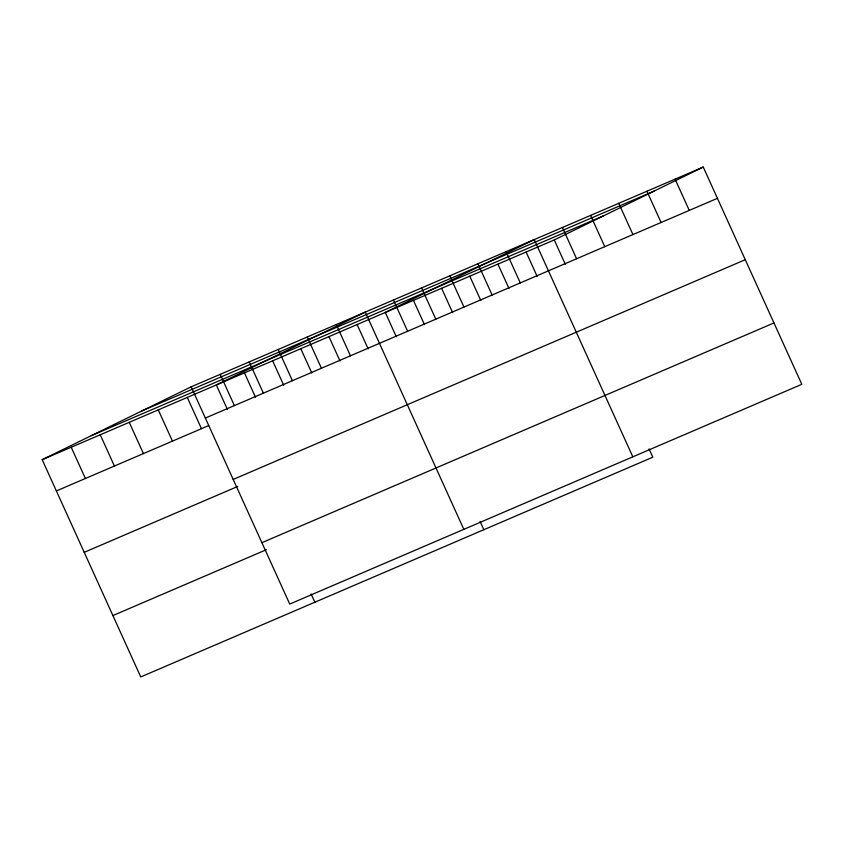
<?xml version="1.0" encoding="UTF-8"?>
<svg xmlns="http://www.w3.org/2000/svg" width="844" height="844" viewBox="0 0 844 844"><rect width="100%" height="100%" fill="white"/><g stroke="black" fill="none" stroke-linecap="round" stroke-linejoin="round"><path stroke-width="1.27" d="M649.068 448.934L652.823 457.195L140.748 676.941L42.2 459.685L191.177 386.805L703.252 167.059L801.8 384.315L289.735 604.061L191.177 386.805M42.2 459.685L554.265 239.939L703.252 167.059M142.014 410.859L654.089 191.113M91.363 435.631L603.428 215.895M205.356 418.054L717.432 198.319M56.379 490.944L208.721 425.566M233.197 479.434L745.273 259.699M84.221 552.324L237.765 486.429M261.893 542.681L773.959 322.935M112.906 615.561L266.461 549.666M675.084 179.15L689.263 210.399M646.926 191.229L661.095 222.489M618.757 203.32L632.937 234.569M590.6 215.41L604.768 246.659M562.431 227.49L576.61 258.749M554.265 239.939L565.301 264.256M632.821 456.826L534.263 239.58L385.286 312.459L396.311 336.767M526.107 252.029L537.132 276.336M506.105 251.66L520.284 282.919M497.939 264.119L508.964 288.426M477.936 263.75L492.115 294.999M469.781 276.199L480.806 300.506M449.778 275.83L463.957 307.089M441.612 288.289L452.637 312.596M421.61 287.92L435.789 319.169M413.454 300.369L424.479 324.676M393.452 300.01L407.631 331.259M480.088 521.444L483.834 529.716M463.831 529.346L365.283 312.09L216.307 384.969L227.331 409.277M357.118 324.539L368.153 348.857M336.271 324.539L350.45 355.799M328.96 336.629L339.984 360.937M307.248 336.999L321.427 368.248M300.791 348.72L311.826 373.027M278.235 349.448L292.414 380.707M272.633 360.799L283.658 385.107M249.212 361.897L263.391 393.156M244.465 372.89L255.489 397.197M220.2 374.356L234.379 405.605M311.109 593.965L314.854 602.226M187.284 397.429L201.463 428.678M158.271 409.878L172.45 441.127M129.248 422.327L143.427 453.587M100.236 434.787L114.415 466.036M71.212 447.236L85.392 478.485"/></g></svg>
